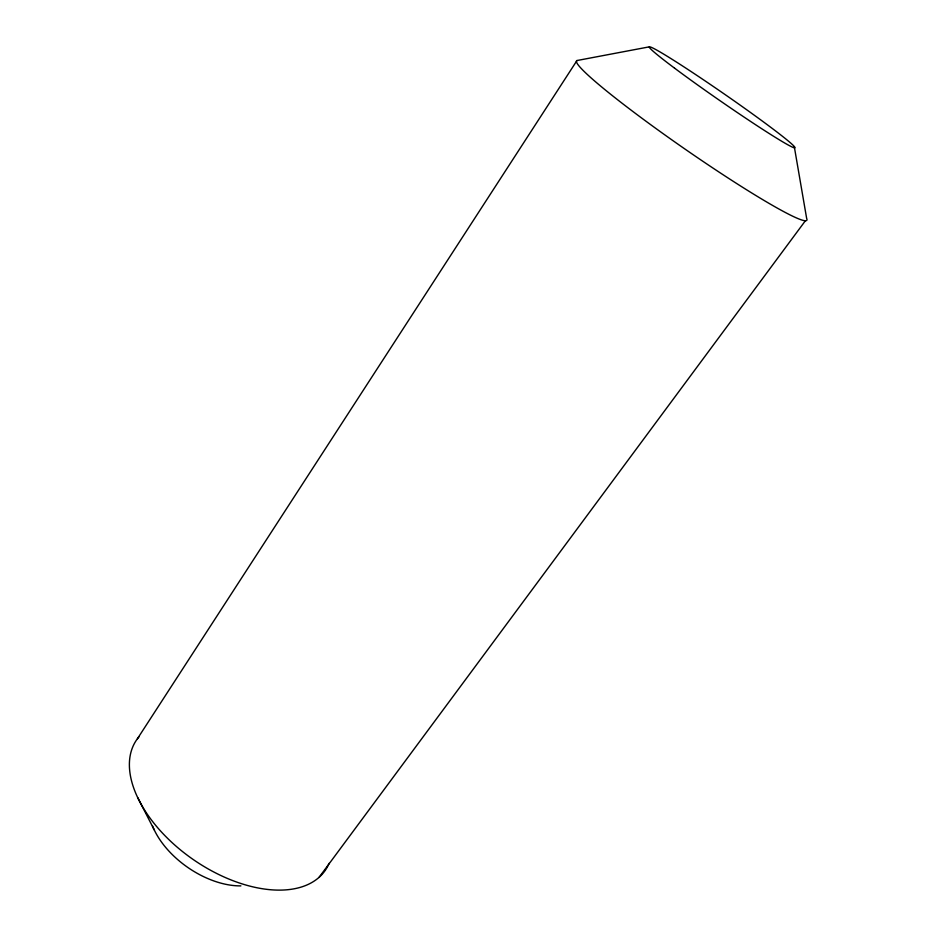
<?xml version="1.0" encoding="UTF-8"?>
<svg xmlns="http://www.w3.org/2000/svg" width="937" height="937" viewBox="0 0 937 937"><rect width="100%" height="100%" fill="white"/><g stroke="black" fill="none" stroke-linecap="round" stroke-linejoin="round"><path stroke-width="1.41" d="M137.411 738.766L576.981 60.53L649.294 46.85M319.002 877.43L805.258 220.933M137.762 797.656L154.207 829.819M794.342 146.945L806.663 218.462A140.081 10.834 34.7 0 1 691.623 153.645A140.081 10.834 34.7 0 1 576.981 60.53M329.086 863.34A114.689 66.187 34.7 0 1 196.091 861.478A114.689 66.187 34.7 0 1 139.215 736.517M240.879 885.887A70.861 42.423 34.7 0 1 152.497 825.93M674.511 68.108A88.371 3.959 34.7 0 0 793.288 147.484A88.371 3.959 34.7 0 0 697.901 76.073A88.371 3.959 34.7 0 0 674.511 68.108"/></g></svg>
